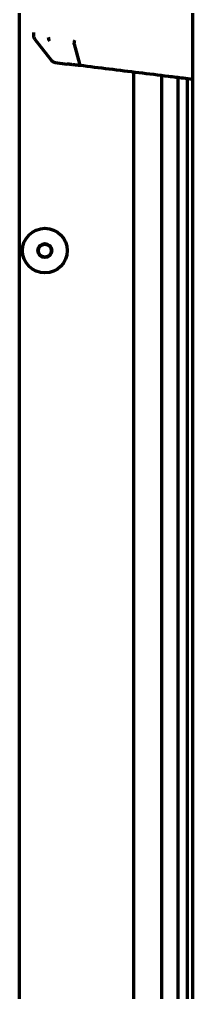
# Model space of a CAD drawing. Header units: inches. Extents: x 904 to 7172, y 213 to 5528.
# Drawn here: x 1052.3 to 1083.3, y 2637.2 to 2811.6 of the extents above; entities that cross this region are included whole.
import ezdxf

# ---------------------------------------------------------------- set-up
doc = ezdxf.new("R2010")
doc.units = ezdxf.units.IN

msp = doc.modelspace()

# ---------------------------------------------------------------- linework, layer by layer
at = {"linetype": 'Continuous', "lineweight": 70}
for p, q in [((1083.26, 3702.12), (1083.26, 2036.92)), ((1052.26, 2062.72), (1052.26, 3700.72)), ((1054.76, 2809.23), (1054.76, 2808.71)), ((1054.97, 2808.1), (1057.99, 2804.24)), ((1062.08, 2807.18), (1063.03, 2803.62)), ((1058.65, 2803.87), (1060.81, 2803.6)), ((1072.75, 2442.14), (1072.75, 2802.14)), ((1077.73, 2801.53), (1077.73, 2442.14)), ((1080.7, 2442.14), (1080.7, 2801.16)), ((1082.37, 2311.78), (1082.37, 2800.96))]:
    msp.add_line(p, q, dxfattribs=at)
for radius in [4, 1.25, 1.15]:
    msp.add_circle((1056.81, 2770.17), radius, dxfattribs=at)
msp.add_arc((1058.78, 2804.86), 1, 218, 263, dxfattribs=at)
for centre, major_axis, ratio, start_param, end_param in [((1055.76, 2808.72), (-0.123, -0.992), 1, 4.849269, 5.498796), ((1058.39, 2808.39), (0.122, 0.993), 0.961385, 1.688655, 2.356554)]:
    msp.add_ellipse(centre, major_axis=major_axis, ratio=ratio, start_param=start_param, end_param=end_param, dxfattribs=at)
for points, knots in [([(1062.08, 2807.18), (1062.08, 2807.23), (1062.08, 2807.28), (1062.09, 2807.39), (1062.1, 2807.44), (1062.11, 2807.56), (1062.12, 2807.63), (1062.13, 2807.75), (1062.14, 2807.82), (1062.15, 2807.88)], [0, 0, 0, 0, 0.25, 0.25, 0.5, 0.5, 0.75, 0.75, 1, 1, 1, 1]), ([(1063.04, 2803.33), (1063.02, 2803.33), (1063.01, 2803.33), (1062.97, 2803.34), (1062.93, 2803.34), (1062.81, 2803.35), (1062.72, 2803.37), (1062.53, 2803.39), (1062.41, 2803.4), (1062.26, 2803.42), (1062.23, 2803.43), (1062.17, 2803.43), (1062.09, 2803.44), (1062, 2803.45), (1061.84, 2803.47), (1061.73, 2803.49), (1061.61, 2803.5), (1061.58, 2803.51), (1061.53, 2803.51), (1061.46, 2803.52), (1061.35, 2803.53), (1061.27, 2803.54), (1061.21, 2803.55), (1061.19, 2803.55), (1061.16, 2803.56), (1061.14, 2803.56), (1061.05, 2803.57), (1060.99, 2803.58), (1060.89, 2803.59), (1060.84, 2803.6), (1060.81, 2803.6)], [0, 0, 0, 0, 0.015625, 0.015625, 0.03125, 0.0625, 0.125, 0.125, 0.25, 0.25, 0.28125, 0.28125, 0.3125, 0.375, 0.375, 0.5, 0.5, 0.53125, 0.53125, 0.5625, 0.625, 0.6875, 0.6875, 0.71875, 0.71875, 0.75, 0.75, 0.875, 0.875, 1, 1, 1, 1]), ([(1063.03, 2803.62), (1063.03, 2803.58), (1063.02, 2803.53), (1063.02, 2803.48), (1063.02, 2803.46), (1063.02, 2803.43), (1063.02, 2803.42), (1063.02, 2803.38), (1063.03, 2803.36), (1063.03, 2803.34), (1063.03, 2803.33), (1063.03, 2803.33), (1063.03, 2803.33), (1063.04, 2803.33), (1063.04, 2803.33), (1063.04, 2803.33), (1063.04, 2803.33), (1063.04, 2803.33)], [0, 0, 0, 0, 0.25, 0.25, 0.375, 0.375, 0.5, 0.5, 0.75, 0.75, 0.875, 0.9375, 0.9375, 0.953125, 0.953125, 0.96875, 1, 1, 1, 1]), ([(1083.26, 2800.84), (1082.71, 2800.91), (1082.16, 2800.98), (1080.72, 2801.16), (1079.84, 2801.26), (1077.18, 2801.59), (1075.42, 2801.81), (1071.88, 2802.24), (1070.11, 2802.46), (1066.57, 2802.89), (1064.81, 2803.11), (1063.04, 2803.33)], [0, 0, 0, 0, 0.081726, 0.081726, 0.212908, 0.212908, 0.475272, 0.475272, 0.737636, 0.737636, 1, 1, 1, 1])]:
    msp.add_open_spline(points, degree=3, knots=knots, dxfattribs=at)

doc.saveas('drawing.dxf')
